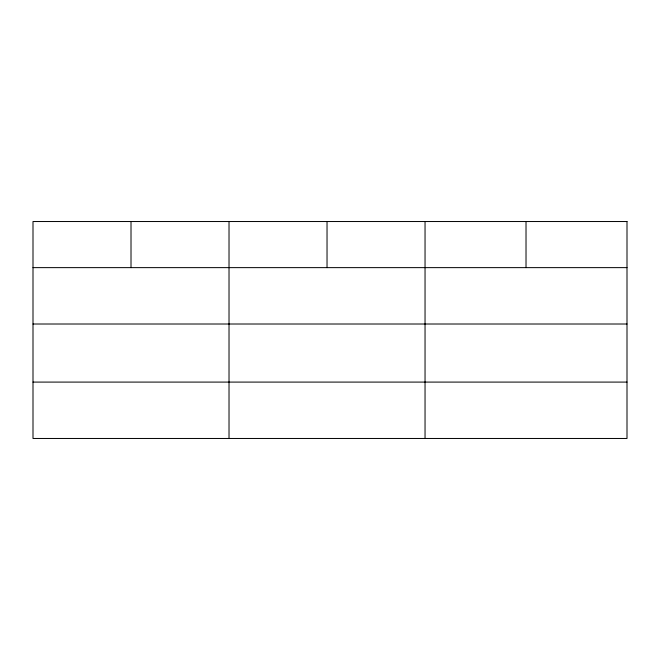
<?xml version="1.0" encoding="UTF-8"?>
<svg xmlns="http://www.w3.org/2000/svg" width="660" height="660" viewBox="0 0 660 660"><rect width="100%" height="100%" fill="white"/><g stroke="black" fill="none" stroke-linecap="round" stroke-linejoin="round"><path stroke-width="0.99" d="M33 267.63L627 267.63M33 324.01L627 324.01M33 382.09L627 382.09M526.02 221.529L526.02 267.63M425.04 221.529L425.04 438.471M327.03 221.529L327.03 267.63M229.02 221.529L229.02 438.471M131.01 221.529L131.01 267.63M627 221.529L33 221.529L33 438.471L627 438.471L627 221.529"/></g></svg>
